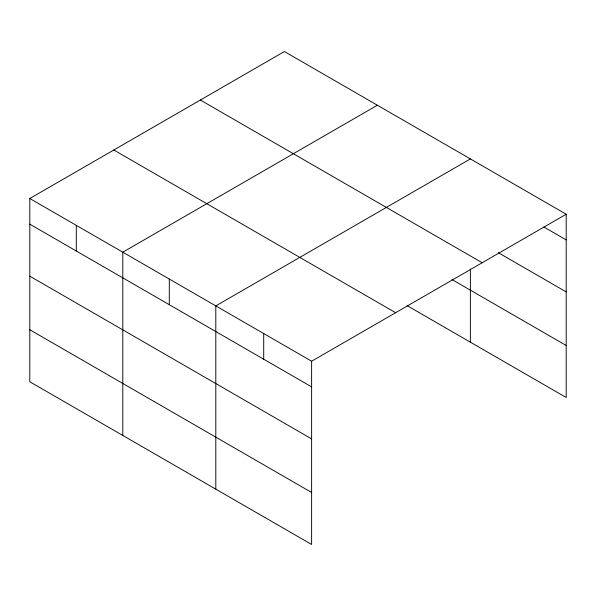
<?xml version="1.0" encoding="UTF-8"?>
<svg xmlns="http://www.w3.org/2000/svg" width="596" height="596" viewBox="0 0 596 596"><rect width="100%" height="100%" fill="white"/><g stroke="black" fill="none" stroke-linecap="round" stroke-linejoin="round"><path stroke-width="0.89" d="M311.619 438.88L311.619 361.213L29.8 198.505L29.8 381.768L311.619 544.468L311.619 438.88L29.8 276.171M29.8 198.505L284.381 51.532L566.2 214.232L566.2 397.495L407.046 305.606M377.38 105.224L122.798 252.205L122.798 435.46M470.378 158.916L215.804 305.897L215.804 489.152M311.619 361.213L566.2 214.232M543.843 226.987L566.2 239.89M498.33 252.711L566.2 291.898M200.368 100.031L482.186 262.739M451.939 279.517L566.2 345.486M113.814 150.006L395.632 312.714M29.8 224.163L311.619 386.871M29.8 329.759L311.619 492.467M470.378 268.915L470.378 342.171M263.708 333.559L263.708 359.217M169.301 279.047L169.301 304.705M76.303 225.355L76.303 251.013"/></g></svg>
